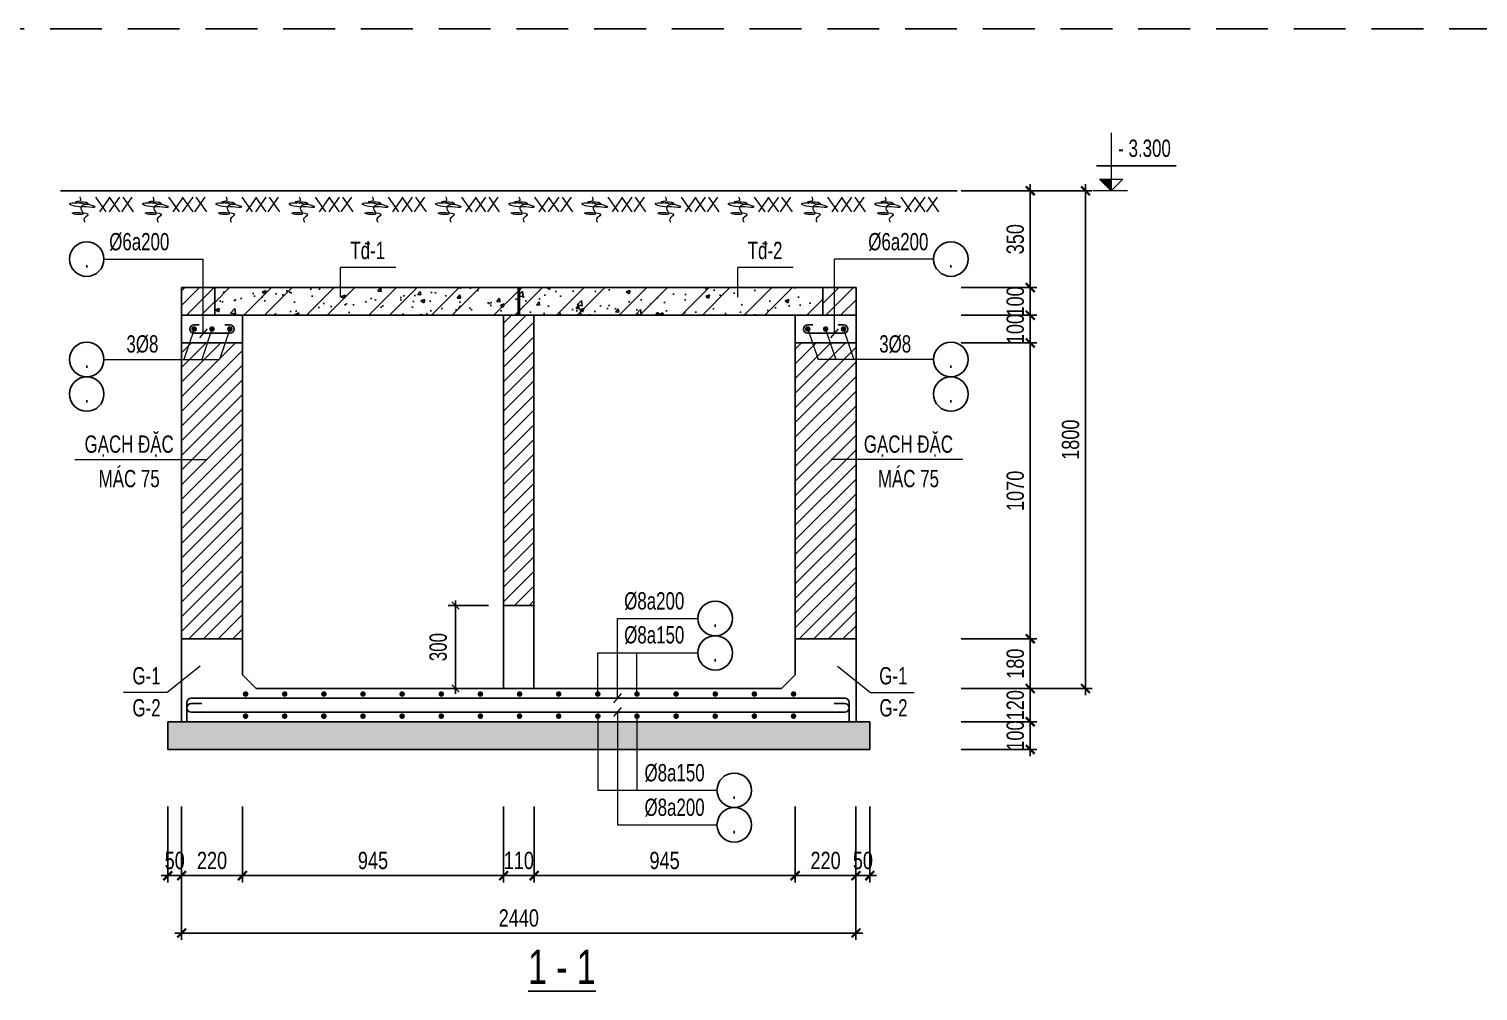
# Model space of a CAD drawing. Extents: x 1229855 to 1302267, y 1135177 to 1201195.
# Drawn here: x 1276589 to 1287075, y 1142597 to 1149554 of the extents above; entities that cross this region are included whole.
import ezdxf
from ezdxf.enums import TextEntityAlignment as Align

# ---------------------------------------------------------------- set-up
doc = ezdxf.new("R2010")
doc.units = 0
doc.header["$LTSCALE"] = 25
doc.header["$MEASUREMENT"] = 0
doc.header["$PDMODE"] = 98
doc.linetypes.add('HIDDEN', pattern=[0.375, 0.25, -0.125])
doc.layers.get('DEFPOINTS').update_dxf_attribs({"linetype": 'CONTINUOUS'})
for name, color, linetype in [('02.CDC.DIM', 1, 'CONTINUOUS'), ('CDC.02.DIM', 1, 'CONTINUOUS'), ('CDC.03.BORDER', 3, 'CONTINUOUS'), ('CDC.04.HIDDEN', 8, 'HIDDEN'), ('CDC.05.STEEL', 4, 'CONTINUOUS'), ('CDC.06.TEXT', 2, 'CONTINUOUS'), ('CDC.10.HATCH', 251, 'CONTINUOUS'), ('CDC.14.STEELNUM', 3, 'CONTINUOUS'), ('DIM', 1, 'CONTINUOUS')]:
    doc.layers.add(name, color=color, linetype=linetype)
doc.layers.add('KCS_CHI', color=1, linetype='CONTINUOUS', lineweight=15)
doc.styles.add('1', font='arial.ttf', dxfattribs={"width": 0.75})
doc.styles.add('KCS_SMTEXT', font='arial.ttf', dxfattribs={"width": 0.7})
doc.dimstyles.new('DIM 1-25', dxfattribs={"dimtxt": 125, "dimasz": 0.25, "dimexe": 55, "dimexo": 0, "dimgap": 62.5, "dimtad": 1, "dimdec": 0, "dimlfac": 0.5, "dimzin": 13, "dimdsep": 46, "dimtxsty": 'KCS_SMTEXT', "dimblk1": 'D', "dimblk2": 'D', "dimsah": 1, "dimcen": 0, "dimdle": 100, "dimclrd": 1, "dimclre": 1, "dimclrt": 2, "dimadec": 0, "dimazin": 0, "dimtfac": 1, "dimtdec": 0, "dimtix": 1, "dimtmove": 2, "dimatfit": 3, "dimldrblk": 'D', "dimfxl": 1, "dimtolj": 1, "dimtzin": 13, "dimarcsym": 0})
doc.dimstyles.new('DX2', dxfattribs={"dimscale": 0.5, "dimtxt": 250, "dimasz": 0.8, "dimexe": 0, "dimexo": 0, "dimgap": 90, "dimtad": 1, "dimdec": 0, "dimzin": 13, "dimdsep": 46, "dimtxsty": '1', "dimblk1": 'CHEO', "dimblk2": 'CHEO', "dimsah": 1, "dimcen": 0, "dimclrd": 256, "dimclre": 256, "dimclrt": 2, "dimadec": 0, "dimazin": 0, "dimtfac": 1, "dimtdec": 0, "dimtix": 1, "dimtmove": 2, "dimatfit": 3, "dimldrblk": 'CHEO', "dimfxl": 1, "dimtolj": 1, "dimtzin": 13, "dimarcsym": 0})

# ---------------------------------------------------------------- blocks, each defined once
blk = doc.blocks.new('CHEO')
at = {"layer": '02.CDC.DIM'}
for points in [[(-121, 0), (121, 0)], [(0, 121), (0, -121)]]:
    blk.add_lwpolyline(points, dxfattribs=at)
at = {"layer": '02.CDC.DIM', "color": 2, "const_width": 40}
blk.add_lwpolyline([(80, 80), (-80, -81)], dxfattribs=at)
blk = doc.blocks.new('*D74')
at = {"layer": 'CDC.02.DIM', "lineweight": -2, "ltscale": 3, "transparency": 16777216}
for p, q in [((1278134, 1143931), (1278134, 1143431)), ((1280024, 1143931), (1280024, 1143431)), ((1280024, 1143431), (1278134, 1143431))]:
    blk.add_line(p, q, dxfattribs=at)
at = {"layer": 'DEFPOINTS', "color": 0, "ltscale": 3, "transparency": 16777216}
for p in [(1278134, 1143931), (1280024, 1143931), (1278134, 1143431)]:
    blk.add_point(p, dxfattribs=at)
at = {"layer": 'CDC.02.DIM', "lineweight": -2, "ltscale": 3, "transparency": 16777216, "xscale": 0.4, "yscale": 0.4, "zscale": 0.4, "rotation": 180}
blk.add_blockref('CHEO', (1278134, 1143431), dxfattribs=at)
at = {"layer": 'CDC.02.DIM', "lineweight": -2, "ltscale": 3, "transparency": 16777216, "xscale": 0.4, "yscale": 0.4, "zscale": 0.4}
blk.add_blockref('CHEO', (1280024, 1143431), dxfattribs=at)
at = {"layer": 'CDC.02.DIM', "color": 2, "ltscale": 3, "transparency": 16777216, "insert": (1279079, 1143540), "char_height": 125, "attachment_point": 5, "style": '1'}
blk.add_mtext('\\A1;945', dxfattribs=at)
blk = doc.blocks.new('*D75')
at = {"layer": 'CDC.02.DIM', "lineweight": -2, "ltscale": 3, "transparency": 16777216}
for p, q in [((1277694, 1143931), (1277694, 1143016)), ((1282574, 1143931), (1282574, 1143016)), ((1282574, 1143016), (1277694, 1143016))]:
    blk.add_line(p, q, dxfattribs=at)
at = {"layer": 'DEFPOINTS', "color": 0, "ltscale": 3, "transparency": 16777216}
for p in [(1277694, 1143931), (1282574, 1143931), (1277694, 1143016)]:
    blk.add_point(p, dxfattribs=at)
at = {"layer": 'CDC.02.DIM', "lineweight": -2, "ltscale": 3, "transparency": 16777216, "xscale": 0.4, "yscale": 0.4, "zscale": 0.4, "rotation": 180}
blk.add_blockref('CHEO', (1277694, 1143016), dxfattribs=at)
at = {"layer": 'CDC.02.DIM', "lineweight": -2, "ltscale": 3, "transparency": 16777216, "xscale": 0.4, "yscale": 0.4, "zscale": 0.4}
blk.add_blockref('CHEO', (1282574, 1143016), dxfattribs=at)
at = {"layer": 'CDC.02.DIM', "color": 2, "ltscale": 3, "transparency": 16777216, "insert": (1280134, 1143124), "char_height": 125, "attachment_point": 5, "style": '1'}
blk.add_mtext('\\A1;2440', dxfattribs=at)
blk = doc.blocks.new('*D76')
at = {"layer": 'CDC.02.DIM', "lineweight": -2, "ltscale": 3, "transparency": 16777216}
for p, q in [((1277694, 1143931), (1277694, 1143431)), ((1278134, 1143931), (1278134, 1143431)), ((1278134, 1143431), (1277694, 1143431))]:
    blk.add_line(p, q, dxfattribs=at)
at = {"layer": 'DEFPOINTS', "color": 0, "ltscale": 3, "transparency": 16777216}
for p in [(1277694, 1143931), (1278134, 1143931), (1277694, 1143431)]:
    blk.add_point(p, dxfattribs=at)
at = {"layer": 'CDC.02.DIM', "lineweight": -2, "ltscale": 3, "transparency": 16777216, "xscale": 0.4, "yscale": 0.4, "zscale": 0.4, "rotation": 180}
blk.add_blockref('CHEO', (1277694, 1143431), dxfattribs=at)
at = {"layer": 'CDC.02.DIM', "lineweight": -2, "ltscale": 3, "transparency": 16777216, "xscale": 0.4, "yscale": 0.4, "zscale": 0.4}
blk.add_blockref('CHEO', (1278134, 1143431), dxfattribs=at)
at = {"layer": 'CDC.02.DIM', "color": 2, "ltscale": 3, "transparency": 16777216, "insert": (1277914, 1143540), "char_height": 125, "attachment_point": 5, "style": '1'}
blk.add_mtext('\\A1;220', dxfattribs=at)
blk = doc.blocks.new('*D77')
at = {"layer": 'CDC.02.DIM', "lineweight": -2, "ltscale": 3, "transparency": 16777216}
for p, q in [((1277594, 1143931), (1277594, 1143431)), ((1277694, 1143931), (1277694, 1143431)), ((1277594, 1143431), (1277593, 1143431)), ((1277594, 1143431), (1277694, 1143431)), ((1277694, 1143431), (1277694, 1143431))]:
    blk.add_line(p, q, dxfattribs=at)
at = {"layer": 'DEFPOINTS', "color": 0, "ltscale": 3, "transparency": 16777216}
for p in [(1277594, 1143931), (1277694, 1143931), (1277694, 1143431)]:
    blk.add_point(p, dxfattribs=at)
at = {"layer": 'CDC.02.DIM', "lineweight": -2, "ltscale": 3, "transparency": 16777216, "xscale": 0.4, "yscale": 0.4, "zscale": 0.4}
blk.add_blockref('CHEO', (1277594, 1143431), dxfattribs=at)
at = {"layer": 'CDC.02.DIM', "lineweight": -2, "ltscale": 3, "transparency": 16777216, "xscale": 0.4, "yscale": 0.4, "zscale": 0.4, "rotation": 180}
blk.add_blockref('CHEO', (1277694, 1143431), dxfattribs=at)
at = {"layer": 'CDC.02.DIM', "color": 2, "ltscale": 3, "transparency": 16777216, "insert": (1277644, 1143540), "char_height": 125, "attachment_point": 5, "style": '1'}
blk.add_mtext('\\A1;50', dxfattribs=at)
blk = doc.blocks.new('*D78')
at = {"layer": 'CDC.02.DIM', "lineweight": -2, "ltscale": 3, "transparency": 16777216}
for p, q in [((1283335, 1145144), (1283835, 1145144)), ((1283835, 1144785), (1283835, 1145144)), ((1283335, 1144784), (1283835, 1144784))]:
    blk.add_line(p, q, dxfattribs=at)
at = {"layer": 'DEFPOINTS', "color": 0, "ltscale": 3, "transparency": 16777216}
for p in [(1283335, 1145144), (1283835, 1145144), (1283335, 1144784)]:
    blk.add_point(p, dxfattribs=at)
at = {"layer": 'CDC.02.DIM', "lineweight": -2, "ltscale": 3, "transparency": 16777216, "xscale": 0.4, "yscale": 0.4, "zscale": 0.4}
for p, rotation in [((1283835, 1145144), 90), ((1283835, 1144784), 270)]:
    blk.add_blockref('CHEO', p, dxfattribs=dict(at, rotation=rotation))
at = {"layer": 'CDC.02.DIM', "color": 2, "ltscale": 3, "transparency": 16777216, "insert": (1283727, 1144964), "char_height": 125, "attachment_point": 5, "rotation": 90, "style": '1'}
blk.add_mtext('\\A1;180', dxfattribs=at)
blk = doc.blocks.new('*D79')
at = {"layer": 'CDC.02.DIM', "lineweight": -2, "ltscale": 3, "transparency": 16777216}
for p, q in [((1283335, 1148384), (1284235, 1148384)), ((1284235, 1148384), (1284235, 1144785)), ((1283335, 1144784), (1284235, 1144784))]:
    blk.add_line(p, q, dxfattribs=at)
at = {"layer": 'DEFPOINTS', "color": 0, "ltscale": 3, "transparency": 16777216}
for p in [(1283335, 1148384), (1283335, 1144784), (1284235, 1144784)]:
    blk.add_point(p, dxfattribs=at)
at = {"layer": 'CDC.02.DIM', "lineweight": -2, "ltscale": 3, "transparency": 16777216, "xscale": 0.4, "yscale": 0.4, "zscale": 0.4}
for p, rotation in [((1284235, 1148384), 90), ((1284235, 1144784), 270)]:
    blk.add_blockref('CHEO', p, dxfattribs=dict(at, rotation=rotation))
at = {"layer": 'CDC.02.DIM', "color": 2, "ltscale": 3, "transparency": 16777216, "insert": (1284127, 1146584), "char_height": 125, "attachment_point": 5, "rotation": 90, "style": '1'}
blk.add_mtext('\\A1;1800', dxfattribs=at)
blk = doc.blocks.new('*D80')
at = {"layer": 'CDC.02.DIM', "lineweight": -2, "ltscale": 3, "transparency": 16777216}
for p, q in [((1282134, 1143931), (1282134, 1143431)), ((1282574, 1143931), (1282574, 1143431)), ((1282574, 1143431), (1282134, 1143431))]:
    blk.add_line(p, q, dxfattribs=at)
at = {"layer": 'DEFPOINTS', "color": 0, "ltscale": 3, "transparency": 16777216}
for p in [(1282134, 1143931), (1282574, 1143931), (1282134, 1143431)]:
    blk.add_point(p, dxfattribs=at)
at = {"layer": 'CDC.02.DIM', "lineweight": -2, "ltscale": 3, "transparency": 16777216, "xscale": 0.4, "yscale": 0.4, "zscale": 0.4, "rotation": 180}
blk.add_blockref('CHEO', (1282134, 1143431), dxfattribs=at)
at = {"layer": 'CDC.02.DIM', "lineweight": -2, "ltscale": 3, "transparency": 16777216, "xscale": 0.4, "yscale": 0.4, "zscale": 0.4}
blk.add_blockref('CHEO', (1282574, 1143431), dxfattribs=at)
at = {"layer": 'CDC.02.DIM', "color": 2, "ltscale": 3, "transparency": 16777216, "insert": (1282354, 1143540), "char_height": 125, "attachment_point": 5, "style": '1'}
blk.add_mtext('\\A1;220', dxfattribs=at)
blk = doc.blocks.new('*D81')
at = {"layer": 'CDC.02.DIM', "lineweight": -2, "ltscale": 3, "transparency": 16777216}
for p, q in [((1280245, 1143931), (1280245, 1143431)), ((1282134, 1143931), (1282134, 1143431)), ((1282134, 1143431), (1280245, 1143431))]:
    blk.add_line(p, q, dxfattribs=at)
at = {"layer": 'DEFPOINTS', "color": 0, "ltscale": 3, "transparency": 16777216}
for p in [(1280245, 1143931), (1282134, 1143931), (1280245, 1143431)]:
    blk.add_point(p, dxfattribs=at)
at = {"layer": 'CDC.02.DIM', "lineweight": -2, "ltscale": 3, "transparency": 16777216, "xscale": 0.4, "yscale": 0.4, "zscale": 0.4, "rotation": 180}
blk.add_blockref('CHEO', (1280245, 1143431), dxfattribs=at)
at = {"layer": 'CDC.02.DIM', "lineweight": -2, "ltscale": 3, "transparency": 16777216, "xscale": 0.4, "yscale": 0.4, "zscale": 0.4}
blk.add_blockref('CHEO', (1282134, 1143431), dxfattribs=at)
at = {"layer": 'CDC.02.DIM', "color": 2, "ltscale": 3, "transparency": 16777216, "insert": (1281189, 1143540), "char_height": 125, "attachment_point": 5, "style": '1'}
blk.add_mtext('\\A1;945', dxfattribs=at)
blk = doc.blocks.new('*D82')
at = {"layer": 'CDC.02.DIM', "lineweight": -2, "ltscale": 3, "transparency": 16777216}
for p, q in [((1282574, 1143931), (1282574, 1143431)), ((1282674, 1143931), (1282674, 1143431)), ((1282574, 1143431), (1282574, 1143431)), ((1282674, 1143431), (1282574, 1143431)), ((1282674, 1143431), (1282675, 1143431))]:
    blk.add_line(p, q, dxfattribs=at)
at = {"layer": 'DEFPOINTS', "color": 0, "ltscale": 3, "transparency": 16777216}
for p in [(1282574, 1143931), (1282674, 1143931), (1282574, 1143431)]:
    blk.add_point(p, dxfattribs=at)
at = {"layer": 'CDC.02.DIM', "lineweight": -2, "ltscale": 3, "transparency": 16777216, "xscale": 0.4, "yscale": 0.4, "zscale": 0.4}
blk.add_blockref('CHEO', (1282574, 1143431), dxfattribs=at)
at = {"layer": 'CDC.02.DIM', "lineweight": -2, "ltscale": 3, "transparency": 16777216, "xscale": 0.4, "yscale": 0.4, "zscale": 0.4, "rotation": 180}
blk.add_blockref('CHEO', (1282674, 1143431), dxfattribs=at)
at = {"layer": 'CDC.02.DIM', "color": 2, "ltscale": 3, "transparency": 16777216, "insert": (1282624, 1143540), "char_height": 125, "attachment_point": 5, "style": '1'}
blk.add_mtext('\\A1;50', dxfattribs=at)
blk = doc.blocks.new('*D83')
at = {"layer": 'CDC.02.DIM', "lineweight": -2, "ltscale": 3, "transparency": 16777216}
for p, q in [((1283335, 1144544), (1283835, 1144544)), ((1283835, 1144545), (1283835, 1144545)), ((1283835, 1144344), (1283835, 1144544)), ((1283335, 1144344), (1283835, 1144344)), ((1283835, 1144344), (1283835, 1144344))]:
    blk.add_line(p, q, dxfattribs=at)
at = {"layer": 'DEFPOINTS', "color": 0, "ltscale": 3, "transparency": 16777216}
for p in [(1283335, 1144544), (1283835, 1144544), (1283335, 1144344)]:
    blk.add_point(p, dxfattribs=at)
at = {"layer": 'CDC.02.DIM', "lineweight": -2, "ltscale": 3, "transparency": 16777216, "xscale": 0.4, "yscale": 0.4, "zscale": 0.4}
for p, rotation in [((1283835, 1144544), 270), ((1283835, 1144344), 90)]:
    blk.add_blockref('CHEO', p, dxfattribs=dict(at, rotation=rotation))
at = {"layer": 'CDC.02.DIM', "color": 2, "ltscale": 3, "transparency": 16777216, "insert": (1283727, 1144444), "char_height": 125, "attachment_point": 5, "rotation": 90, "style": '1'}
blk.add_mtext('\\A1;100', dxfattribs=at)
blk = doc.blocks.new('*D84')
at = {"layer": 'CDC.02.DIM', "lineweight": -2, "ltscale": 3, "transparency": 16777216}
for p, q in [((1283335, 1144784), (1283835, 1144784)), ((1283835, 1144785), (1283835, 1144785)), ((1283835, 1144784), (1283835, 1144544)), ((1283335, 1144544), (1283835, 1144544)), ((1283835, 1144544), (1283835, 1144544))]:
    blk.add_line(p, q, dxfattribs=at)
at = {"layer": 'DEFPOINTS', "color": 0, "ltscale": 3, "transparency": 16777216}
for p in [(1283335, 1144784), (1283335, 1144544), (1283835, 1144544)]:
    blk.add_point(p, dxfattribs=at)
at = {"layer": 'CDC.02.DIM', "lineweight": -2, "ltscale": 3, "transparency": 16777216, "xscale": 0.4, "yscale": 0.4, "zscale": 0.4}
for p, rotation in [((1283835, 1144784), 270), ((1283835, 1144544), 90)]:
    blk.add_blockref('CHEO', p, dxfattribs=dict(at, rotation=rotation))
at = {"layer": 'CDC.02.DIM', "color": 2, "ltscale": 3, "transparency": 16777216, "insert": (1283727, 1144664), "char_height": 125, "attachment_point": 5, "rotation": 90, "style": '1'}
blk.add_mtext('\\A1;120', dxfattribs=at)
blk = doc.blocks.new('*D85')
at = {"layer": 'CDC.02.DIM', "lineweight": -2, "ltscale": 3, "transparency": 16777216}
for p, q in [((1283335, 1147684), (1283835, 1147684)), ((1283835, 1147685), (1283835, 1147685)), ((1283835, 1147684), (1283835, 1147484)), ((1283335, 1147484), (1283835, 1147484)), ((1283835, 1147484), (1283835, 1147484))]:
    blk.add_line(p, q, dxfattribs=at)
at = {"layer": 'DEFPOINTS', "color": 0, "ltscale": 3, "transparency": 16777216}
for p in [(1283335, 1147684), (1283335, 1147484), (1283835, 1147484)]:
    blk.add_point(p, dxfattribs=at)
at = {"layer": 'CDC.02.DIM', "lineweight": -2, "ltscale": 3, "transparency": 16777216, "xscale": 0.4, "yscale": 0.4, "zscale": 0.4}
for p, rotation in [((1283835, 1147684), 270), ((1283835, 1147484), 90)]:
    blk.add_blockref('CHEO', p, dxfattribs=dict(at, rotation=rotation))
at = {"layer": 'CDC.02.DIM', "color": 2, "ltscale": 3, "transparency": 16777216, "insert": (1283727, 1147584), "char_height": 125, "attachment_point": 5, "rotation": 90, "style": '1'}
blk.add_mtext('\\A1;100', dxfattribs=at)
blk = doc.blocks.new('*D86')
at = {"layer": 'CDC.02.DIM', "lineweight": -2, "ltscale": 3, "transparency": 16777216}
for p, q in [((1283335, 1147284), (1283835, 1147284)), ((1283835, 1147284), (1283835, 1145145)), ((1283335, 1145144), (1283835, 1145144))]:
    blk.add_line(p, q, dxfattribs=at)
at = {"layer": 'DEFPOINTS', "color": 0, "ltscale": 3, "transparency": 16777216}
for p in [(1283335, 1147284), (1283335, 1145144), (1283835, 1145144)]:
    blk.add_point(p, dxfattribs=at)
at = {"layer": 'CDC.02.DIM', "lineweight": -2, "ltscale": 3, "transparency": 16777216, "xscale": 0.4, "yscale": 0.4, "zscale": 0.4}
for p, rotation in [((1283835, 1147284), 90), ((1283835, 1145144), 270)]:
    blk.add_blockref('CHEO', p, dxfattribs=dict(at, rotation=rotation))
at = {"layer": 'CDC.02.DIM', "color": 2, "ltscale": 3, "transparency": 16777216, "insert": (1283727, 1146214), "char_height": 125, "attachment_point": 5, "rotation": 90, "style": '1'}
blk.add_mtext('\\A1;1070', dxfattribs=at)
blk = doc.blocks.new('*D87')
at = {"layer": 'CDC.02.DIM', "lineweight": -2, "ltscale": 3, "transparency": 16777216}
for p, q in [((1283335, 1147484), (1283835, 1147484)), ((1283835, 1147485), (1283835, 1147485)), ((1283835, 1147284), (1283835, 1147484)), ((1283335, 1147284), (1283835, 1147284)), ((1283835, 1147284), (1283835, 1147284))]:
    blk.add_line(p, q, dxfattribs=at)
at = {"layer": 'DEFPOINTS', "color": 0, "ltscale": 3, "transparency": 16777216}
for p in [(1283335, 1147484), (1283835, 1147484), (1283335, 1147284)]:
    blk.add_point(p, dxfattribs=at)
at = {"layer": 'CDC.02.DIM', "lineweight": -2, "ltscale": 3, "transparency": 16777216, "xscale": 0.4, "yscale": 0.4, "zscale": 0.4}
for p, rotation in [((1283835, 1147484), 270), ((1283835, 1147284), 90)]:
    blk.add_blockref('CHEO', p, dxfattribs=dict(at, rotation=rotation))
at = {"layer": 'CDC.02.DIM', "color": 2, "ltscale": 3, "transparency": 16777216, "insert": (1283727, 1147384), "char_height": 125, "attachment_point": 5, "rotation": 90, "style": '1'}
blk.add_mtext('\\A1;100', dxfattribs=at)
blk = doc.blocks.new('*D88')
at = {"layer": 'CDC.02.DIM', "lineweight": -2, "ltscale": 3, "transparency": 16777216}
for p, q in [((1280024, 1143931), (1280024, 1143431)), ((1280245, 1143931), (1280245, 1143431)), ((1280024, 1143431), (1280023, 1143431)), ((1280245, 1143431), (1280024, 1143431)), ((1280245, 1143431), (1280245, 1143431))]:
    blk.add_line(p, q, dxfattribs=at)
at = {"layer": 'DEFPOINTS', "color": 0, "ltscale": 3, "transparency": 16777216}
for p in [(1280024, 1143931), (1280245, 1143931), (1280024, 1143431)]:
    blk.add_point(p, dxfattribs=at)
at = {"layer": 'CDC.02.DIM', "lineweight": -2, "ltscale": 3, "transparency": 16777216, "xscale": 0.4, "yscale": 0.4, "zscale": 0.4}
blk.add_blockref('CHEO', (1280024, 1143431), dxfattribs=at)
at = {"layer": 'CDC.02.DIM', "lineweight": -2, "ltscale": 3, "transparency": 16777216, "xscale": 0.4, "yscale": 0.4, "zscale": 0.4, "rotation": 180}
blk.add_blockref('CHEO', (1280245, 1143431), dxfattribs=at)
at = {"layer": 'CDC.02.DIM', "color": 2, "ltscale": 3, "transparency": 16777216, "insert": (1280134, 1143540), "char_height": 125, "attachment_point": 5, "style": '1'}
blk.add_mtext('\\A1;110', dxfattribs=at)
blk = doc.blocks.new('D')
at = {"layer": 'DIM'}
blk.add_line((150, 0), (-150, 0), dxfattribs=at)
at = {"layer": 'DIM', "color": 3}
blk.add_line((106, 106), (-106, -106), dxfattribs=at)
blk = doc.blocks.new('*D89')
at = {"layer": 'CDC.02.DIM', "color": 1, "lineweight": -2, "transparency": 16777216}
for p, q in [((1279915, 1145384), (1279622, 1145384)), ((1279677, 1144785), (1279677, 1145384)), ((1279915, 1144784), (1279622, 1144784))]:
    blk.add_line(p, q, dxfattribs=at)
at = {"layer": 'DEFPOINTS', "color": 0, "transparency": 16777216}
for p in [(1279677, 1145384), (1279915, 1145384), (1279915, 1144784)]:
    blk.add_point(p, dxfattribs=at)
at = {"layer": 'CDC.02.DIM', "color": 1, "lineweight": -2, "transparency": 16777216, "xscale": 0.25, "yscale": 0.25, "zscale": 0.25}
for p, rotation in [((1279677, 1145384), 90), ((1279677, 1144784), 270)]:
    blk.add_blockref('D', p, dxfattribs=dict(at, rotation=rotation))
at = {"layer": 'CDC.02.DIM', "color": 2, "transparency": 16777216, "insert": (1279551, 1145084), "char_height": 125, "attachment_point": 5, "rotation": 90, "style": 'KCS_SMTEXT'}
blk.add_mtext('\\A1;300', dxfattribs=at)
blk = doc.blocks.new('*D162')
at = {"layer": 'CDC.02.DIM', "lineweight": -2, "ltscale": 3, "transparency": 16777216}
for p, q in [((1283335, 1148384), (1283835, 1148384)), ((1283835, 1148384), (1283835, 1147685)), ((1283335, 1147684), (1283835, 1147684))]:
    blk.add_line(p, q, dxfattribs=at)
at = {"layer": 'DEFPOINTS', "color": 0, "ltscale": 3, "transparency": 16777216}
for p in [(1283335, 1148384), (1283335, 1147684), (1283835, 1147684)]:
    blk.add_point(p, dxfattribs=at)
at = {"layer": 'CDC.02.DIM', "lineweight": -2, "ltscale": 3, "transparency": 16777216, "xscale": 0.4, "yscale": 0.4, "zscale": 0.4}
for p, rotation in [((1283835, 1148384), 90), ((1283835, 1147684), 270)]:
    blk.add_blockref('CHEO', p, dxfattribs=dict(at, rotation=rotation))
at = {"layer": 'CDC.02.DIM', "color": 2, "ltscale": 3, "transparency": 16777216, "insert": (1283727, 1148034), "char_height": 125, "attachment_point": 5, "rotation": 90, "style": '1'}
blk.add_mtext('\\A1;350', dxfattribs=at)

msp = doc.modelspace()

# ---------------------------------------------------------------- hatches: boundary and pattern name
at = {"layer": 'CDC.10.HATCH'}
h = msp.add_hatch(dxfattribs=at)
h.set_pattern_fill('ANSI31', color=256, scale=600, style=0)
h.set_pattern_definition([(45, (1143119.78, 1224371.275), (-53.03301, 53.03301), [])])
h.paths.add_polyline_path([(1277934.07, 1147684.39), (1277693.65, 1147684.39), (1277693.65, 1147484.39), (1277913.07, 1147484.39), (1277934.07, 1147484.39)])
at = {"layer": 'CDC.10.HATCH', "ltscale": 2}
h = msp.add_hatch(dxfattribs=at)
h.set_pattern_fill('BETONG', color=256, scale=40)
h.set_pattern_definition([(45, (1164150.74, 1279677.18), (-226.27417, 226.27417), []), (45, (1164300.74, 1279677.18), (-226.27417, 226.27417), []), (50, (1164150.74, 1279677.18), (286.90407, -25.10085), [30, -330]), (355, (1164150.74, 1279677.18), (-55.50053, 300.87685), [24, -264]), (100.4514, (1164174.64, 1279675.1), (231.40375, 275.7758), [25.49608, -280.45684]), (46.1842, (1164150.74, 1279757.18), (426.8964, -66.2076), [45, -495]), (96.6356, (1164186.3, 1279751.66), (373.8651, 389.6471), [38.2441, -420.6852]), (351.1842, (1164150.74, 1279757.2), (373.8648, 389.6474), [36, -396]), (21, (1164190.74, 1279737.18), (238.76282, -161.04756), [30, -330]), (326, (1164190.74, 1279737.18), (97.32613, 290.06), [24, -264]), (71.4514, (1164210.63, 1279723.76), (336.08905, 129.0122), [25.49608, -280.45684]), (37.5, (1164150.74, 1279677.18), (4.86394, 133.15754), [0, -260.8, 0, -268, 0, -265]), (7.5, (1164150.74, 1279677.18), (105.22781, 157.76468), [0, -152.8, 0, -254.8, 0, -101]), (327.5, (1164061.54, 1279677.18), (213.528974, -9.02195), [0, -100, 0, -312, 0, -414]), (317.5, (1164021.54, 1279677.18), (233.27447, 40.042), [0, -130, 0, -207.2, 0, -294])])
h.paths.add_polyline_path([(1280128.93, 1147684.39), (1277934.07, 1147684.39), (1277934.07, 1147484.39), (1280128.93, 1147484.39)])
h.paths.add_polyline_path([(1282334.07, 1147684.39), (1280138.93, 1147684.39), (1280138.93, 1147484.39), (1282334.07, 1147484.39)])
at = {"layer": 'CDC.10.HATCH'}
h = msp.add_hatch(dxfattribs=at)
h.set_pattern_fill('ANSI31', color=256, scale=600, style=0)
h.set_pattern_definition([(45, (1140322.78, 1224371.275), (-53.03301, 53.03301), [])])
h.paths.add_polyline_path([(1282574.5, 1147684.39), (1282334.07, 1147684.39), (1282334.07, 1147484.39), (1282574.5, 1147484.39)])
at = {"layer": 'CDC.10.HATCH', "ltscale": 2}
h = msp.add_hatch(dxfattribs=at)
h.set_pattern_fill('ANSI31', color=256, scale=600, style=0)
h.set_pattern_definition([(45, (1166367.85, 1279843.73), (-53.03301, 53.03301), [])])
h.paths.add_polyline_path([(1280243.93, 1147484.39), (1280238.93, 1147484.39), (1280023.93, 1147484.39), (1280023.93, 1145384.39), (1280243.93, 1145384.39)])
at = {"layer": 'CDC.10.HATCH'}
h = msp.add_hatch(dxfattribs=at)
h.set_pattern_fill('ANSI31', color=256, scale=600, style=0)
h.set_pattern_definition([(45, (1143119.78, 1224771.275), (-53.03301, 53.03301), [])])
h.paths.add_polyline_path([(1278134.07, 1147284.39), (1277693.65, 1147284.39), (1277693.65, 1145144.39), (1278134.07, 1145144.39)])
h = msp.add_hatch(dxfattribs=at)
h.set_pattern_fill('ANSI31', color=256, scale=600, style=0)
h.set_pattern_definition([(45, (1140322.78, 1224771.275), (-53.03301, 53.03301), [])])
h.paths.add_polyline_path([(1282574.5, 1147284.39), (1282134.07, 1147284.39), (1282134.07, 1145144.39), (1282574.5, 1145144.39)])
at = {"layer": 'CDC.10.HATCH', "ltscale": 2}
h = msp.add_hatch(dxfattribs=at)
h.set_pattern_fill('AR-CONC', color=256, scale=30, style=0)
h.set_pattern_definition([(50, (1142739.78, 1224671.28), (215.17805, -18.82564), [22.5, -247.5]), (355, (1142739.78, 1224671.28), (-41.6254, 225.65764), [18, -198]), (100.45144, (1142757.7, 1224669.7), (173.55265, 206.832), [19.12206, -210.34263]), (46.1842, (1142739.78, 1224731.28), (320.1724, -49.6558), [33.75, -371.25]), (96.63564, (1142766.46, 1224727.14), (280.3986, 292.2356), [28.6831, -315.5141]), (351.18416, (1142739.78, 1224731.28), (280.3986, 292.2356), [27, -297]), (21, (1142769.78, 1224716.28), (179.07212, -120.78567), [22.5, -247.5]), (326, (1142769.78, 1224716.28), (72.9946, 217.545), [18, -198]), (71.45144, (1142784.7, 1224706.2), (252.0667, 96.75935), [19.12206, -210.34263]), (37.5, (1142739.78, 1224671.275), (3.647957, 99.868156), [0, -195.6, 0, -201, 0, -198.75]), (7.5, (1142739.78, 1224671.28), (78.92086, 118.323514), [0, -114.6, 0, -191.1, 0, -75.75]), (327.5, (1142672.88, 1224671.275), (160.14673, -6.76646), [0, -75, 0, -234, 0, -310.5]), (317.5, (1142642.88, 1224671.28), (174.95585, 30.0315), [0, -97.5, 0, -155.4, 0, -220.5])])
h.paths.add_polyline_path([(1282674.78, 1144544.39), (1277593.07, 1144544.39), (1277593.07, 1144344.39), (1282674.78, 1144344.39)])

# ---------------------------------------------------------------- linework, layer by layer
at = {"layer": 'CDC.03.BORDER'}
for p, q in [((1276816.73, 1148384.39), (1283306.57, 1148384.39)), ((1282574.5, 1147684.39), (1277693.65, 1147684.39)), ((1277693.65, 1144544.39), (1277693.65, 1147684.39)), ((1277934.07, 1147484.39), (1277934.07, 1147684.39)), ((1280128.93, 1147484.39), (1280128.93, 1147684.39)), ((1280128.93, 1147484.39), (1280128.93, 1147684.39)), ((1280138.93, 1147484.39), (1280138.93, 1147684.39)), ((1282334.07, 1147484.39), (1282334.07, 1147684.39)), ((1282574.5, 1144544.39), (1282574.5, 1147684.39)), ((1277913.07, 1147484.39), (1277693.65, 1147484.39)), ((1277913.07, 1147484.39), (1282574.5, 1147484.39)), ((1278134.07, 1144884.39), (1278134.07, 1147484.39)), ((1280023.93, 1147484.39), (1280023.93, 1144784.39)), ((1280243.93, 1147484.39), (1280243.93, 1144784.39)), ((1282134.07, 1144884.39), (1282134.07, 1147484.39)), ((1278134.07, 1147284.39), (1277693.65, 1147284.39)), ((1282574.5, 1147284.39), (1282134.07, 1147284.39)), ((1280023.93, 1146084.39), (1280023.93, 1144784.39)), ((1280023.93, 1145384.39), (1280243.93, 1145384.39)), ((1278134.07, 1145144.39), (1277693.65, 1145144.39)), ((1282574.5, 1145144.39), (1282135.07, 1145144.39)), ((1278134.07, 1144884.39), (1278234.07, 1144784.39)), ((1282134.07, 1144884.39), (1282034.07, 1144784.39)), ((1281994.78, 1144784.39), (1278234.07, 1144784.39)), ((1278273.36, 1144784.39), (1282034.07, 1144784.39)), ((1280023.93, 1144784.39), (1280243.93, 1144784.39)), ((1282674.78, 1144544.39), (1277593.07, 1144544.39)), ((1277593.07, 1144344.39), (1277593.07, 1144544.39)), ((1282674.78, 1144344.39), (1282674.78, 1144544.39)), ((1282674.78, 1144344.39), (1277593.07, 1144344.39))]:
    msp.add_line(p, q, dxfattribs=at)
at = {"layer": 'CDC.04.HIDDEN', "linetype": 'HIDDEN', "ltscale": 60}
msp.add_line((1262117.07, 1149554.31), (1297167.07, 1149554.31), dxfattribs=at)
at = {"layer": 'CDC.05.STEEL'}
for p, q in [((1277783.57, 1147414.01), (1277822.01, 1147414.01)), ((1277783.57, 1147353.86), (1278044, 1147353.86)), ((1278005.56, 1147414.01), (1278044, 1147414.01)), ((1282262.59, 1147414.01), (1282224.15, 1147414.01)), ((1282484.57, 1147353.86), (1282224.15, 1147353.86)), ((1282484.57, 1147414.01), (1282446.13, 1147414.01))]:
    msp.add_line(p, q, dxfattribs=at)
at = {"layer": 'CDC.05.STEEL', "const_width": 20}
for points in [[(1277794.6, 1147384.39, -1), (1277774.6, 1147384.39, -1)], [(1277903.78, 1147384.39, 1), (1277923.78, 1147384.39, 1)], [(1278032.97, 1147384.39, 1), (1278052.97, 1147384.39, 1)], [(1282235.18, 1147384.39, -1), (1282215.18, 1147384.39, -1)], [(1282364.36, 1147384.39, -1), (1282344.36, 1147384.39, -1)], [(1282473.54, 1147384.39, 1), (1282493.54, 1147384.39, 1)], [(1278166.87, 1144744.39, -1), (1278146.87, 1144744.39, -1)], [(1278450.11, 1144744.39, -1), (1278430.11, 1144744.39, -1)], [(1278733.34, 1144744.39, -1), (1278713.34, 1144744.39, -1)], [(1279016.58, 1144744.39, -1), (1278996.58, 1144744.39, -1)], [(1279299.81, 1144744.39, -1), (1279279.81, 1144744.39, -1)], [(1279583.05, 1144744.39, -1), (1279563.05, 1144744.39, -1)], [(1279866.28, 1144744.39, -1), (1279846.28, 1144744.39, -1)], [(1280149.52, 1144744.39, -1), (1280129.52, 1144744.39, -1)], [(1280432.75, 1144744.39, -1), (1280412.75, 1144744.39, -1)], [(1280715.99, 1144744.39, -1), (1280695.99, 1144744.39, -1)], [(1280999.22, 1144744.39, -1), (1280979.22, 1144744.39, -1)], [(1281282.46, 1144744.39, -1), (1281262.46, 1144744.39, -1)], [(1281565.69, 1144744.39, -1), (1281545.69, 1144744.39, -1)], [(1281848.93, 1144744.39, -1), (1281828.93, 1144744.39, -1)], [(1282132.16, 1144744.39, -1), (1282112.16, 1144744.39, -1)], [(1278166.72, 1144584.39, -1), (1278146.72, 1144584.39, -1)], [(1278449.95, 1144584.39, -1), (1278429.95, 1144584.39, -1)], [(1278733.19, 1144584.39, -1), (1278713.19, 1144584.39, -1)], [(1279016.42, 1144584.39, -1), (1278996.42, 1144584.39, -1)], [(1279299.66, 1144584.39, -1), (1279279.66, 1144584.39, -1)], [(1279582.89, 1144584.39, -1), (1279562.89, 1144584.39, -1)], [(1279866.13, 1144584.39, -1), (1279846.13, 1144584.39, -1)], [(1280149.36, 1144584.39, -1), (1280129.36, 1144584.39, -1)], [(1280432.6, 1144584.39, -1), (1280412.6, 1144584.39, -1)], [(1280715.83, 1144584.39, -1), (1280695.83, 1144584.39, -1)], [(1280999.07, 1144584.39, -1), (1280979.07, 1144584.39, -1)], [(1281282.3, 1144584.39, -1), (1281262.3, 1144584.39, -1)], [(1281565.54, 1144584.39, -1), (1281545.54, 1144584.39, -1)], [(1281848.77, 1144584.39, -1), (1281828.77, 1144584.39, -1)], [(1282132.01, 1144584.39, -1), (1282112.01, 1144584.39, -1)]]:
    msp.add_lwpolyline(points, format="xyb", close=True, dxfattribs=at)
at = {"layer": 'CDC.05.STEEL'}
for points in [[(1282523.87, 1144544.39), (1282523.87, 1144684.39, 0.41421356), (1282493.87, 1144714.39), (1277762.81, 1144714.39, 0.41421356), (1277732.81, 1144684.39), (1277732.81, 1144544.39)], [(1282416.05, 1144676.7), (1282492.71, 1144676.7, -1), (1282492.71, 1144614.39), (1277763.96, 1144614.39, -1), (1277763.96, 1144676.7), (1277840.62, 1144676.7)]]:
    msp.add_lwpolyline(points, format="xyb", dxfattribs=at)
for centre, start, end in [((1277783.57, 1147383.93), 90, 270), ((1278044, 1147383.93), 270, 90), ((1282224.15, 1147383.93), 90, 270), ((1282484.57, 1147383.93), 270, 90)]:
    msp.add_arc(centre, 30.07, start, end, dxfattribs=at)
at = {"layer": 'CDC.06.TEXT', "linetype": 'ByBlock'}
for p, q in [((1284313.37, 1148565.79), (1284891.33, 1148565.79)), ((1284420.18, 1148384.39), (1284335.32, 1148469.25)), ((1284420.18, 1148384.39), (1284505.03, 1148469.25))]:
    msp.add_line(p, q, dxfattribs=at)
at = {"layer": 'CDC.10.HATCH'}
msp.add_solid([(1284335.32, 1148469.25), (1284420.18, 1148384.39), (1284420.18, 1148469.25)], dxfattribs=at)
at = {"layer": 'CDC.14.STEELNUM'}
for centre in [(1277007.27, 1147890.31), (1283260.87, 1147890.31), (1277007.27, 1147164.13), (1283260.87, 1147164.13), (1277007.27, 1146914.13), (1283260.87, 1146914.13), (1281555.19, 1145291.4), (1281555.19, 1145041.4), (1281693.11, 1144048.24), (1281693.11, 1143798.24)]:
    msp.add_circle(centre, 125, dxfattribs=at)
at = {"layer": 'KCS_CHI'}
for p, q in [((1284420.18, 1148803.77), (1284420.18, 1148384.39)), ((1284335.32, 1148469.25), (1284505.03, 1148469.25)), ((1277070.13, 1148337.37), (1277145.46, 1148231.42)), ((1277175.75, 1148337.37), (1277100.41, 1148231.42)), ((1277244.24, 1148337.37), (1277168.9, 1148231.42)), ((1277168.9, 1148337.37), (1277244.24, 1148231.42)), ((1277333.27, 1148337.37), (1277257.93, 1148231.42)), ((1277268.21, 1148337.37), (1277343.55, 1148231.42)), ((1277599.9, 1148337.37), (1277675.24, 1148231.42)), ((1277705.52, 1148337.37), (1277630.18, 1148231.42)), ((1277774.01, 1148337.37), (1277698.67, 1148231.42)), ((1277698.67, 1148337.37), (1277774.01, 1148231.42)), ((1277863.04, 1148337.37), (1277787.71, 1148231.42)), ((1277797.98, 1148337.37), (1277873.32, 1148231.42)), ((1278129.67, 1148337.37), (1278205.01, 1148231.42)), ((1278235.29, 1148337.37), (1278159.95, 1148231.42)), ((1278303.78, 1148337.37), (1278228.44, 1148231.42)), ((1278228.44, 1148337.37), (1278303.78, 1148231.42)), ((1278392.82, 1148337.37), (1278317.48, 1148231.42)), ((1278327.75, 1148337.37), (1278403.09, 1148231.42)), ((1278659.44, 1148337.37), (1278734.78, 1148231.42)), ((1278765.06, 1148337.37), (1278689.72, 1148231.42)), ((1278833.55, 1148337.37), (1278758.21, 1148231.42)), ((1278758.21, 1148337.37), (1278833.55, 1148231.42)), ((1278922.59, 1148337.37), (1278847.25, 1148231.42)), ((1278857.52, 1148337.37), (1278932.86, 1148231.42)), ((1279189.21, 1148337.37), (1279264.55, 1148231.42)), ((1279294.84, 1148337.37), (1279219.5, 1148231.42)), ((1279363.32, 1148337.37), (1279287.99, 1148231.42)), ((1279287.99, 1148337.37), (1279363.32, 1148231.42)), ((1279452.36, 1148337.37), (1279377.02, 1148231.42)), ((1279387.3, 1148337.37), (1279462.63, 1148231.42)), ((1279718.98, 1148337.37), (1279794.32, 1148231.42)), ((1279824.61, 1148337.37), (1279749.27, 1148231.42)), ((1279893.1, 1148337.37), (1279817.76, 1148231.42)), ((1279817.76, 1148337.37), (1279893.1, 1148231.42)), ((1279982.13, 1148337.37), (1279906.79, 1148231.42)), ((1279917.07, 1148337.37), (1279992.41, 1148231.42)), ((1280248.75, 1148337.37), (1280324.09, 1148231.42)), ((1280354.38, 1148337.37), (1280279.04, 1148231.42)), ((1280422.87, 1148337.37), (1280347.53, 1148231.42)), ((1280347.53, 1148337.37), (1280422.87, 1148231.42)), ((1280511.9, 1148337.37), (1280436.56, 1148231.42)), ((1280446.84, 1148337.37), (1280522.18, 1148231.42)), ((1280778.53, 1148337.37), (1280853.87, 1148231.42)), ((1280884.15, 1148337.37), (1280808.81, 1148231.42)), ((1280952.64, 1148337.37), (1280877.3, 1148231.42)), ((1280877.3, 1148337.37), (1280952.64, 1148231.42)), ((1281041.67, 1148337.37), (1280966.34, 1148231.42)), ((1280976.61, 1148337.37), (1281051.95, 1148231.42)), ((1281308.3, 1148337.37), (1281383.64, 1148231.42)), ((1281413.92, 1148337.37), (1281338.58, 1148231.42)), ((1281482.41, 1148337.37), (1281407.07, 1148231.42)), ((1281407.07, 1148337.37), (1281482.41, 1148231.42)), ((1281571.45, 1148337.37), (1281496.11, 1148231.42)), ((1281506.38, 1148337.37), (1281581.72, 1148231.42)), ((1281838.07, 1148337.37), (1281913.41, 1148231.42)), ((1281943.69, 1148337.37), (1281868.35, 1148231.42)), ((1282012.18, 1148337.37), (1281936.84, 1148231.42)), ((1281936.84, 1148337.37), (1282012.18, 1148231.42)), ((1282101.22, 1148337.37), (1282025.88, 1148231.42)), ((1282036.15, 1148337.37), (1282111.49, 1148231.42)), ((1282367.84, 1148337.37), (1282443.18, 1148231.42)), ((1282473.46, 1148337.37), (1282398.13, 1148231.42)), ((1282541.95, 1148337.37), (1282466.61, 1148231.42)), ((1282466.61, 1148337.37), (1282541.95, 1148231.42)), ((1282630.99, 1148337.37), (1282555.65, 1148231.42)), ((1282565.92, 1148337.37), (1282641.26, 1148231.42)), ((1282897.61, 1148337.37), (1282972.95, 1148231.42)), ((1283003.24, 1148337.37), (1282927.9, 1148231.42)), ((1283071.72, 1148337.37), (1282996.39, 1148231.42)), ((1282996.39, 1148337.37), (1283071.72, 1148231.42)), ((1283160.76, 1148337.37), (1283085.42, 1148231.42)), ((1283095.7, 1148337.37), (1283171.04, 1148231.42)), ((1284539.39, 1148384.39), (1284290.44, 1148384.39)), ((1277132.27, 1147890.31), (1277850.82, 1147890.31)), ((1277850.82, 1147353.86), (1277850.82, 1147890.31)), ((1283135.87, 1147890.31), (1282417.33, 1147890.31)), ((1282417.33, 1147353.86), (1282417.33, 1147890.31)), ((1279244.09, 1147829.12), (1278842.71, 1147829.12)), ((1278842.71, 1147613.82), (1278842.71, 1147829.12)), ((1282119.55, 1147829.12), (1281718.17, 1147829.12)), ((1281718.17, 1147613.82), (1281718.17, 1147829.12)), ((1277784.6, 1147384.39), (1277710.17, 1147164.13)), ((1277878.64, 1147386.95), (1277822.99, 1147320.76)), ((1277913.78, 1147384.39), (1277839.35, 1147164.13)), ((1278042.97, 1147384.39), (1277968.54, 1147164.13)), ((1282225.18, 1147384.39), (1282299.61, 1147164.13)), ((1282354.36, 1147384.39), (1282428.79, 1147164.13)), ((1282445.15, 1147386.95), (1282389.5, 1147320.76)), ((1282483.54, 1147384.39), (1282557.97, 1147164.13)), ((1277132.27, 1147164.13), (1277968.54, 1147164.13)), ((1283135.87, 1147164.13), (1282299.61, 1147164.13)), ((1276921.02, 1146441.82), (1277872.61, 1146441.82)), ((1283347.13, 1146441.82), (1282395.53, 1146441.82)), ((1280848.89, 1144714.39), (1280848.89, 1145291.4)), ((1280848.89, 1145291.4), (1281430.19, 1145291.4)), ((1280705.99, 1144744.39), (1280705.99, 1145041.4)), ((1280705.99, 1145041.4), (1281430.19, 1145041.4)), ((1280989.22, 1144744.39), (1280989.22, 1145041.4)), ((1280821.06, 1144681.3), (1280876.71, 1144747.49)), ((1280875.28, 1144647.49), (1280819.63, 1144581.3)), ((1280705.83, 1144584.39), (1280705.83, 1144048.24)), ((1280847.46, 1144614.39), (1280847.46, 1143798.24)), ((1280989.07, 1144584.39), (1280989.07, 1144048.24)), ((1280705.83, 1144048.24), (1281568.11, 1144048.24)), ((1280847.46, 1143798.24), (1281568.11, 1143798.24))]:
    msp.add_line(p, q, dxfattribs=at)
for points in [[(1277829.02, 1144946.59), (1277589.2, 1144756.76), (1277273.93, 1144756.76)], [(1282439.13, 1144946.59), (1282678.95, 1144756.76), (1282994.22, 1144756.76)]]:
    msp.add_lwpolyline(points, dxfattribs=at)
for points in [[(1276956.42, 1148341.14), (1276958.81, 1148310.04), (1276925.25, 1148305.25), (1277021.14, 1148290.9), (1276997.17, 1148300.47), (1276939.64, 1148295.68), (1276879.71, 1148290.9), (1276934.84, 1148271.76), (1277004.36, 1148269.37), (1277069.08, 1148266.97), (1276970.8, 1148274.15), (1276963.61, 1148255.01), (1276970.8, 1148238.27), (1276980.39, 1148221.52), (1276901.28, 1148221.52), (1277016.34, 1148209.56), (1276987.58, 1148180.85), (1276994.77, 1148156.93)], [(1277486.19, 1148341.14), (1277488.58, 1148310.04), (1277455.02, 1148305.25), (1277550.91, 1148290.9), (1277526.94, 1148300.47), (1277469.41, 1148295.68), (1277409.48, 1148290.9), (1277464.61, 1148271.76), (1277534.13, 1148269.37), (1277598.85, 1148266.97), (1277500.57, 1148274.15), (1277493.38, 1148255.01), (1277500.57, 1148238.27), (1277510.16, 1148221.52), (1277431.05, 1148221.52), (1277546.11, 1148209.56), (1277517.35, 1148180.85), (1277524.54, 1148156.93)], [(1278015.96, 1148341.14), (1278018.35, 1148310.04), (1277984.79, 1148305.25), (1278080.68, 1148290.9), (1278056.71, 1148300.47), (1277999.18, 1148295.68), (1277939.25, 1148290.9), (1277994.38, 1148271.76), (1278063.9, 1148269.37), (1278128.62, 1148266.97), (1278030.34, 1148274.15), (1278023.15, 1148255.01), (1278030.34, 1148238.27), (1278039.93, 1148221.52), (1277960.82, 1148221.52), (1278075.89, 1148209.56), (1278047.12, 1148180.85), (1278054.31, 1148156.93)], [(1278545.73, 1148341.14), (1278548.13, 1148310.04), (1278514.57, 1148305.25), (1278610.45, 1148290.9), (1278586.48, 1148300.47), (1278528.95, 1148295.68), (1278469.02, 1148290.9), (1278524.15, 1148271.76), (1278593.67, 1148269.37), (1278658.39, 1148266.97), (1278560.11, 1148274.15), (1278552.92, 1148255.01), (1278560.11, 1148238.27), (1278569.7, 1148221.52), (1278490.59, 1148221.52), (1278605.66, 1148209.56), (1278576.89, 1148180.85), (1278584.08, 1148156.93)], [(1279075.5, 1148341.14), (1279077.9, 1148310.04), (1279044.34, 1148305.25), (1279140.22, 1148290.9), (1279116.25, 1148300.47), (1279058.72, 1148295.68), (1278998.79, 1148290.9), (1279053.93, 1148271.76), (1279123.44, 1148269.37), (1279188.17, 1148266.97), (1279089.88, 1148274.15), (1279082.69, 1148255.01), (1279089.88, 1148238.27), (1279099.47, 1148221.52), (1279020.37, 1148221.52), (1279135.43, 1148209.56), (1279106.66, 1148180.85), (1279113.85, 1148156.93)], [(1279605.27, 1148341.14), (1279607.67, 1148310.04), (1279574.11, 1148305.25), (1279669.99, 1148290.9), (1279646.02, 1148300.47), (1279588.49, 1148295.68), (1279528.56, 1148290.9), (1279583.7, 1148271.76), (1279653.22, 1148269.37), (1279717.94, 1148266.97), (1279619.66, 1148274.15), (1279612.46, 1148255.01), (1279619.66, 1148238.27), (1279629.24, 1148221.52), (1279550.14, 1148221.52), (1279665.2, 1148209.56), (1279636.44, 1148180.85), (1279643.63, 1148156.93)], [(1280135.04, 1148341.14), (1280137.44, 1148310.04), (1280103.88, 1148305.25), (1280199.77, 1148290.9), (1280175.8, 1148300.47), (1280118.26, 1148295.68), (1280058.34, 1148290.9), (1280113.47, 1148271.76), (1280182.99, 1148269.37), (1280247.71, 1148266.97), (1280149.43, 1148274.15), (1280142.24, 1148255.01), (1280149.43, 1148238.27), (1280159.02, 1148221.52), (1280079.91, 1148221.52), (1280194.97, 1148209.56), (1280166.21, 1148180.85), (1280173.4, 1148156.93)], [(1280664.82, 1148341.14), (1280667.21, 1148310.04), (1280633.65, 1148305.25), (1280729.54, 1148290.9), (1280705.57, 1148300.47), (1280648.04, 1148295.68), (1280588.11, 1148290.9), (1280643.24, 1148271.76), (1280712.76, 1148269.37), (1280777.48, 1148266.97), (1280679.2, 1148274.15), (1280672.01, 1148255.01), (1280679.2, 1148238.27), (1280688.79, 1148221.52), (1280609.68, 1148221.52), (1280724.74, 1148209.56), (1280695.98, 1148180.85), (1280703.17, 1148156.93)], [(1281194.59, 1148341.14), (1281196.98, 1148310.04), (1281163.42, 1148305.25), (1281259.31, 1148290.9), (1281235.34, 1148300.47), (1281177.81, 1148295.68), (1281117.88, 1148290.9), (1281173.01, 1148271.76), (1281242.53, 1148269.37), (1281307.25, 1148266.97), (1281208.97, 1148274.15), (1281201.78, 1148255.01), (1281208.97, 1148238.27), (1281218.56, 1148221.52), (1281139.45, 1148221.52), (1281254.51, 1148209.56), (1281225.75, 1148180.85), (1281232.94, 1148156.93)], [(1281724.36, 1148341.14), (1281726.76, 1148310.04), (1281693.2, 1148305.25), (1281789.08, 1148290.9), (1281765.11, 1148300.47), (1281707.58, 1148295.68), (1281647.65, 1148290.9), (1281702.78, 1148271.76), (1281772.3, 1148269.37), (1281837.02, 1148266.97), (1281738.74, 1148274.15), (1281731.55, 1148255.01), (1281738.74, 1148238.27), (1281748.33, 1148221.52), (1281669.22, 1148221.52), (1281784.29, 1148209.56), (1281755.52, 1148180.85), (1281762.71, 1148156.93)], [(1282254.13, 1148341.14), (1282256.53, 1148310.04), (1282222.97, 1148305.25), (1282318.85, 1148290.9), (1282294.88, 1148300.47), (1282237.35, 1148295.68), (1282177.42, 1148290.9), (1282232.56, 1148271.76), (1282302.07, 1148269.37), (1282366.79, 1148266.97), (1282268.51, 1148274.15), (1282261.32, 1148255.01), (1282268.51, 1148238.27), (1282278.1, 1148221.52), (1282199, 1148221.52), (1282314.06, 1148209.56), (1282285.29, 1148180.85), (1282292.48, 1148156.93)], [(1282783.9, 1148341.14), (1282786.3, 1148310.04), (1282752.74, 1148305.25), (1282848.62, 1148290.9), (1282824.65, 1148300.47), (1282767.12, 1148295.68), (1282707.19, 1148290.9), (1282762.33, 1148271.76), (1282831.84, 1148269.37), (1282896.57, 1148266.97), (1282798.28, 1148274.15), (1282791.09, 1148255.01), (1282798.28, 1148238.27), (1282807.87, 1148221.52), (1282728.77, 1148221.52), (1282843.83, 1148209.56), (1282815.06, 1148180.85), (1282822.26, 1148156.93)]]:
    msp.add_spline(points, degree=3, dxfattribs=at)

# ---------------------------------------------------------------- texts
at = {"layer": 'CDC.06.TEXT', "style": 'KCS_SMTEXT', "width": 0.7}
msp.add_text('- 3.300', height=125, dxfattribs=at).set_placement((1284471.87, 1148691.79), align=Align.MIDDLE_LEFT)
for s, p in [('%%C6a200', (1277387.68, 1148016.31)), ('Tđ-1', (1279040.76, 1147955.12)), ('Tđ-2', (1281916.22, 1147955.12)), ('%%C6a200', (1282880.46, 1148016.31)), ('3%%c8', (1277410.4, 1147277.02)), ('3%%c8', (1282857.75, 1147277.02)), ('GẠCH ĐẶC', (1277314.48, 1146554.71)), ('GẠCH ĐẶC', (1282953.67, 1146554.71)), ('MÁC 75', (1277314.48, 1146318.09)), ('MÁC 75', (1282953.67, 1146318.09))]:
    msp.add_text(s, height=125, dxfattribs=at).set_placement(p, align=Align.MIDDLE)
for s, p in [('%%C8a200', (1280896.79, 1145355.85)), ('%%C8a150', (1280896.79, 1145110.41)), ('G-1', (1277338.31, 1144814.19)), ('G-1', (1282742, 1144814.19)), ('G-2', (1277338.31, 1144582.5)), ('G-2', (1282743.34, 1144582.5)), ('%%C8a150', (1281043.78, 1144113)), ('%%C8a200', (1281043.78, 1143863))]:
    msp.add_text(s, height=125, dxfattribs=at).set_placement(p)
msp.add_text('%%U1 - 1', height=250, dxfattribs=at).set_placement((1280445.74, 1142646.71), align=Align.CENTER)
at = {"layer": 'CDC.14.STEELNUM', "style": 'KCS_SMTEXT', "width": 0.7}
for p in [(1277007.27, 1147890.31), (1283260.87, 1147890.31), (1277007.27, 1147164.13), (1283260.87, 1147164.13), (1277007.27, 1146914.13), (1283260.87, 1146914.13), (1281555.19, 1145291.4), (1281555.19, 1145041.4), (1281693.11, 1144048.24), (1281693.11, 1143798.24)]:
    msp.add_text('.', height=125, dxfattribs=at).set_placement(p, align=Align.MIDDLE)

# ---------------------------------------------------------------- dimensions: what is measured, and where the dimension line sits
at = {"layer": 'CDC.02.DIM', "ltscale": 3}
for base, p1, p2, picture, middle in [((1284235.44, 1144784.39), (1283335.44, 1148384.39), (1283335.44, 1144784.39), '*D79', (1284126.62, 1146584.39)), ((1283835.44, 1147684.39), (1283335.44, 1148384.39), (1283335.44, 1147684.39), '*D162', (1283726.58, 1148034.39)), ((1283835.44, 1147484.39), (1283335.44, 1147684.39), (1283335.44, 1147484.39), '*D85', (1283726.62, 1147584.39)), ((1283835.44, 1147484.39), (1283335.44, 1147284.39), (1283335.44, 1147484.39), '*D87', (1283726.62, 1147384.39)), ((1283835.44, 1145144.39), (1283335.44, 1147284.39), (1283335.44, 1145144.39), '*D86', (1283726.62, 1146214.39)), ((1283835.44, 1145144.39), (1283335.44, 1144784.39), (1283335.44, 1145144.39), '*D78', (1283726.62, 1144964.39)), ((1283835.44, 1144544.39), (1283335.44, 1144784.39), (1283335.44, 1144544.39), '*D84', (1283726.62, 1144664.39)), ((1283835.44, 1144544.39), (1283335.44, 1144344.39), (1283335.44, 1144544.39), '*D83', (1283726.62, 1144444.39))]:
    dim = msp.add_linear_dim(base=base, p1=p1, p2=p2, angle=90, dimstyle='DX2', override={"dimlfac": 0.5}, dxfattribs=at)
    dim.commit()
    dim.dimension.update_dxf_attribs({"geometry": picture, "text_midpoint": middle})
at = {"layer": 'CDC.02.DIM'}
dim = msp.add_linear_dim(base=(1279676.97, 1145384.39), p1=(1279915.21, 1144784.39), p2=(1279915.21, 1145384.39), angle=90, dimstyle='DIM 1-25', override={"dimtxsty": 'KCS_SMTEXT'}, dxfattribs=at)
dim.commit()
dim.dimension.update_dxf_attribs({"geometry": '*D89', "text_midpoint": (1279550.61, 1145084.39)})
at = {"layer": 'CDC.02.DIM', "ltscale": 3}
for base, p1, p2, picture, middle in [((1277693.65, 1143431), (1277594.22, 1143931), (1277693.65, 1143931), '*D77', (1277643.94, 1143539.82)), ((1277693.65, 1143015.59), (1282574.5, 1143931), (1277693.65, 1143931), '*D75', (1280134.07, 1143124.41)), ((1277693.65, 1143431), (1278134.07, 1143931), (1277693.65, 1143931), '*D76', (1277913.86, 1143539.82)), ((1278134.07, 1143431), (1280023.93, 1143931), (1278134.07, 1143931), '*D74', (1279079, 1143539.82)), ((1280023.93, 1143431), (1280244.5, 1143931), (1280023.93, 1143931), '*D88', (1280134.22, 1143539.82)), ((1280244.5, 1143431), (1282134.07, 1143931), (1280244.5, 1143931), '*D81', (1281189.29, 1143539.82)), ((1282134.07, 1143431), (1282574.5, 1143931), (1282134.07, 1143931), '*D80', (1282354.28, 1143539.82)), ((1282574.5, 1143431), (1282673.92, 1143931), (1282574.5, 1143931), '*D82', (1282624.21, 1143539.82))]:
    dim = msp.add_linear_dim(base=base, p1=p1, p2=p2, dimstyle='DX2', override={"dimlfac": 0.5}, dxfattribs=at)
    dim.commit()
    dim.dimension.update_dxf_attribs({"geometry": picture, "text_midpoint": middle})

doc.saveas('drawing.dxf')
